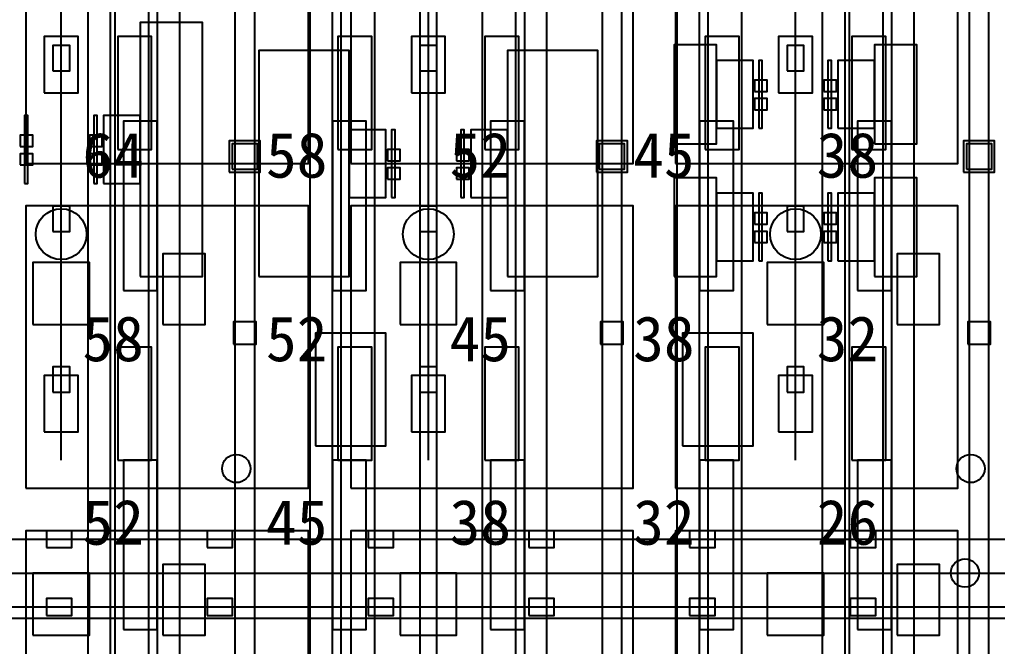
# Model space of a CAD drawing. Header units: metres. Extents: x -1640 to 1560, y -268 to 2338.
# Drawn here: x -61.23 to -26.6, y 963.4 to 985.6 of the extents above; entities that cross this region are included whole.
import ezdxf

# ---------------------------------------------------------------- set-up
doc = ezdxf.new("R2010")
doc.units = ezdxf.units.M
for name, color, linetype in [('1F_CHL', 4, 'Continuous'), ('1F_EHS_EXTINGUISHER_HYDRANT_CABINET_CONCEPT', 1, 'Continuous'), ('1F_PUMP', 2, 'Continuous'), ('1F_SCR', 3, 'Continuous'), ('1F_STRUCT_COLUMN', 8, 'Continuous'), ('2F_CSF_LATERAL_RACK_CONCEPT', 9, 'Continuous'), ('2F_RFG', 5, 'Continuous'), ('2F_STRUCT_COLUMN', 8, 'Continuous'), ('2F_VMB', 6, 'Continuous'), ('3F_CLEANROOM_OVERHEAD_PIPE_DUCT_CONCEPT', 9, 'Continuous'), ('3F_EHS_EGRESS_DIST_M', 2, 'Continuous'), ('3F_EHS_EXTINGUISHER_HYDRANT_CABINET_CONCEPT', 1, 'Continuous'), ('3F_EHS_GAS_DETECTOR', 6, 'Continuous'), ('3F_FOUP', 5, 'Continuous'), ('3F_IMP', 1, 'Continuous'), ('3F_METRO', 2, 'Continuous'), ('3F_OHT', 9, 'Continuous'), ('3F_OHTV', 1, 'Continuous'), ('3F_STK', 3, 'Continuous'), ('3F_STRUCT_COLUMN', 8, 'Continuous'), ('3F_TBAR', 6, 'Continuous'), ('3F_WET', 6, 'Continuous'), ('4F_FFU', 1, 'Continuous'), ('4F_STRUCT_PLENUM_TRUSS_CONCEPT', 9, 'Continuous'), ('5F_CHL', 4, 'Continuous'), ('5F_EHS_EXTINGUISHER_HYDRANT_CABINET_CONCEPT', 1, 'Continuous'), ('5F_PUMP', 2, 'Continuous'), ('5F_SCR', 3, 'Continuous'), ('5F_STRUCT_COLUMN', 8, 'Continuous'), ('6F_CSF_LATERAL_RACK_CONCEPT', 9, 'Continuous'), ('6F_RFG', 5, 'Continuous'), ('6F_STRUCT_COLUMN', 8, 'Continuous'), ('6F_VMB', 6, 'Continuous'), ('7F_CLEANROOM_OVERHEAD_PIPE_DUCT_CONCEPT', 9, 'Continuous'), ('7F_EHS_EGRESS_DIST_M', 2, 'Continuous'), ('7F_EHS_EXTINGUISHER_HYDRANT_CABINET_CONCEPT', 1, 'Continuous'), ('7F_EHS_GAS_DETECTOR', 6, 'Continuous'), ('7F_FOUP', 5, 'Continuous'), ('7F_IMP', 1, 'Continuous'), ('7F_METRO', 2, 'Continuous'), ('7F_OHT', 9, 'Continuous'), ('7F_OHTV', 1, 'Continuous'), ('7F_STK', 3, 'Continuous'), ('7F_STRUCT_COLUMN', 8, 'Continuous'), ('7F_TBAR', 6, 'Continuous'), ('7F_WET', 6, 'Continuous'), ('8F_FFU', 1, 'Continuous'), ('8F_STRUCT_PLENUM_TRUSS_CONCEPT', 9, 'Continuous'), ('EHS_TREATED_EXHAUST', 30, 'Continuous'), ('UTIL_GAS.BULK_CONCEPT', 2, 'Continuous'), ('UTIL_PCW.R_CONCEPT', 1, 'Continuous'), ('UTIL_PCW.S_CONCEPT', 6, 'Continuous')]:
    doc.layers.add(name, color=color, linetype=linetype)

msp = doc.modelspace()

# ---------------------------------------------------------------- linework, layer by layer
at = {"layer": '1F_CHL'}
for points in [[(-56.15, 974.8), (-54.65, 974.8), (-54.65, 977.3), (-56.15, 977.3)], [(-30.15, 974.8), (-28.65, 974.8), (-28.65, 977.3), (-30.15, 977.3)], [(-56.15, 963.8), (-54.65, 963.8), (-54.65, 966.3), (-56.15, 966.3)], [(-30.15, 963.8), (-28.65, 963.8), (-28.65, 966.3), (-30.15, 966.3)]]:
    msp.add_lwpolyline(points, close=True, dxfattribs=at)
at = {"layer": '1F_EHS_EXTINGUISHER_HYDRANT_CABINET_CONCEPT'}
msp.add_circle((-27.75, 966), 0.5, dxfattribs=at)
at = {"layer": '1F_PUMP'}
for points in [[(-57.75, 981), (-56.55, 981), (-56.55, 985), (-57.75, 985)], [(-49.95, 981), (-48.75, 981), (-48.75, 985), (-49.95, 985)], [(-44.75, 981), (-43.55, 981), (-43.55, 985), (-44.75, 985)], [(-36.95, 981), (-35.75, 981), (-35.75, 985), (-36.95, 985)], [(-31.75, 981), (-30.55, 981), (-30.55, 985), (-31.75, 985)], [(-57.75, 970), (-56.55, 970), (-56.55, 974), (-57.75, 974)], [(-49.95, 970), (-48.75, 970), (-48.75, 974), (-49.95, 974)], [(-44.75, 970), (-43.55, 970), (-43.55, 974), (-44.75, 974)], [(-36.95, 970), (-35.75, 970), (-35.75, 974), (-36.95, 974)], [(-31.75, 970), (-30.55, 970), (-30.55, 974), (-31.75, 974)]]:
    msp.add_lwpolyline(points, close=True, dxfattribs=at)
at = {"layer": '1F_SCR'}
for points in [[(-60.75, 974.8), (-58.75, 974.8), (-58.75, 977), (-60.75, 977)], [(-47.75, 974.8), (-45.75, 974.8), (-45.75, 977), (-47.75, 977)], [(-34.75, 974.8), (-32.75, 974.8), (-32.75, 977), (-34.75, 977)], [(-60.75, 963.8), (-58.75, 963.8), (-58.75, 966), (-60.75, 966)], [(-47.75, 963.8), (-45.75, 963.8), (-45.75, 966), (-47.75, 966)], [(-34.75, 963.8), (-32.75, 963.8), (-32.75, 966), (-34.75, 966)]]:
    msp.add_lwpolyline(points, close=True, dxfattribs=at)
at = {"layer": '1F_STRUCT_COLUMN'}
for points in [[(-53.8, 980.2), (-52.7, 980.2), (-52.7, 981.3), (-53.8, 981.3)], [(-40.8, 980.2), (-39.7, 980.2), (-39.7, 981.3), (-40.8, 981.3)], [(-27.8, 980.2), (-26.7, 980.2), (-26.7, 981.3), (-27.8, 981.3)]]:
    msp.add_lwpolyline(points, close=True, dxfattribs=at)
at = {"layer": '2F_CSF_LATERAL_RACK_CONCEPT'}
for points in [[(-56.35, 891), (-55.55, 891), (-55.55, 1041), (-56.35, 1041)], [(-50.95, 891), (-50.15, 891), (-50.15, 1041), (-50.95, 1041)], [(-43.35, 891), (-42.55, 891), (-42.55, 1041), (-43.35, 1041)], [(-37.95, 891), (-37.15, 891), (-37.15, 1041), (-37.95, 1041)], [(-30.35, 891), (-29.55, 891), (-29.55, 1041), (-30.35, 1041)]]:
    msp.add_lwpolyline(points, close=True, dxfattribs=at)
at = {"layer": '2F_RFG'}
for points in [[(-57.55, 976), (-56.35, 976), (-56.35, 982), (-57.55, 982)], [(-50.15, 976), (-48.95, 976), (-48.95, 982), (-50.15, 982)], [(-44.55, 976), (-43.35, 976), (-43.35, 982), (-44.55, 982)], [(-37.15, 976), (-35.95, 976), (-35.95, 982), (-37.15, 982)], [(-31.55, 976), (-30.35, 976), (-30.35, 982), (-31.55, 982)], [(-57.55, 964), (-56.35, 964), (-56.35, 970), (-57.55, 970)], [(-50.15, 964), (-48.95, 964), (-48.95, 970), (-50.15, 970)], [(-44.55, 964), (-43.35, 964), (-43.35, 970), (-44.55, 970)], [(-37.15, 964), (-35.95, 964), (-35.95, 970), (-37.15, 970)], [(-31.55, 964), (-30.35, 964), (-30.35, 970), (-31.55, 970)]]:
    msp.add_lwpolyline(points, close=True, dxfattribs=at)
at = {"layer": '2F_STRUCT_COLUMN'}
for points in [[(-53.7, 980.3), (-52.8, 980.3), (-52.8, 981.2), (-53.7, 981.2)], [(-40.7, 980.3), (-39.8, 980.3), (-39.8, 981.2), (-40.7, 981.2)], [(-27.7, 980.3), (-26.8, 980.3), (-26.8, 981.2), (-27.7, 981.2)]]:
    msp.add_lwpolyline(points, close=True, dxfattribs=at)
at = {"layer": '2F_VMB'}
for points in [[(-60.35, 983), (-59.15, 983), (-59.15, 985), (-60.35, 985)], [(-47.35, 983), (-46.15, 983), (-46.15, 985), (-47.35, 985)], [(-34.35, 983), (-33.15, 983), (-33.15, 985), (-34.35, 985)], [(-60.35, 971), (-59.15, 971), (-59.15, 973), (-60.35, 973)], [(-47.35, 971), (-46.15, 971), (-46.15, 973), (-47.35, 973)], [(-34.35, 971), (-33.15, 971), (-33.15, 973), (-34.35, 973)]]:
    msp.add_lwpolyline(points, close=True, dxfattribs=at)
at = {"layer": '3F_CLEANROOM_OVERHEAD_PIPE_DUCT_CONCEPT'}
for points in [[(-57.85, 890), (-56.65, 890), (-56.65, 1042), (-57.85, 1042)], [(-49.85, 890), (-48.65, 890), (-48.65, 1042), (-49.85, 1042)], [(-44.85, 890), (-43.65, 890), (-43.65, 1042), (-44.85, 1042)], [(-36.85, 890), (-35.65, 890), (-35.65, 1042), (-36.85, 1042)], [(-31.85, 890), (-30.65, 890), (-30.65, 1042), (-31.85, 1042)]]:
    msp.add_lwpolyline(points, close=True, dxfattribs=at)
at = {"layer": '3F_EHS_EXTINGUISHER_HYDRANT_CABINET_CONCEPT'}
for centre in [(-53.55, 969.7), (-27.55, 969.7)]:
    msp.add_circle(centre, 0.5, dxfattribs=at)
at = {"layer": '3F_EHS_GAS_DETECTOR'}
for centre in [(-59.75, 978), (-46.75, 978), (-33.75, 978)]:
    msp.add_circle(centre, 0.9, dxfattribs=at)
at = {"layer": '3F_FOUP'}
for points in [[(-35.2, 983.05), (-34.75, 983.05), (-34.75, 983.45), (-35.2, 983.45)], [(-32.75, 983.05), (-32.3, 983.05), (-32.3, 983.45), (-32.75, 983.45)], [(-35.2, 982.4), (-34.75, 982.4), (-34.75, 982.8), (-35.2, 982.8)], [(-32.75, 982.4), (-32.3, 982.4), (-32.3, 982.8), (-32.75, 982.8)], [(-61.2, 981.1), (-60.75, 981.1), (-60.75, 981.5), (-61.2, 981.5)], [(-58.75, 981.1), (-58.3, 981.1), (-58.3, 981.5), (-58.75, 981.5)], [(-48.2, 980.6), (-47.75, 980.6), (-47.75, 981), (-48.2, 981)], [(-45.75, 980.6), (-45.3, 980.6), (-45.3, 981), (-45.75, 981)], [(-61.2, 980.45), (-60.75, 980.45), (-60.75, 980.85), (-61.2, 980.85)], [(-58.75, 980.45), (-58.3, 980.45), (-58.3, 980.85), (-58.75, 980.85)], [(-48.2, 979.95), (-47.75, 979.95), (-47.75, 980.35), (-48.2, 980.35)], [(-45.75, 979.95), (-45.3, 979.95), (-45.3, 980.35), (-45.75, 980.35)], [(-35.2, 978.35), (-34.75, 978.35), (-34.75, 978.75), (-35.2, 978.75)], [(-32.75, 978.35), (-32.3, 978.35), (-32.3, 978.75), (-32.75, 978.75)], [(-35.2, 977.7), (-34.75, 977.7), (-34.75, 978.1), (-35.2, 978.1)], [(-32.75, 977.7), (-32.3, 977.7), (-32.3, 978.1), (-32.75, 978.1)]]:
    msp.add_lwpolyline(points, close=True, dxfattribs=at)
at = {"layer": '3F_IMP'}
for points in [[(-52.75, 976.5), (-49.55, 976.5), (-49.55, 984.5), (-52.75, 984.5)], [(-43.95, 976.5), (-40.75, 976.5), (-40.75, 984.5), (-43.95, 984.5)], [(-49.55, 979.3), (-48.25, 979.3), (-48.25, 981.7), (-49.55, 981.7)], [(-45.25, 979.3), (-43.95, 979.3), (-43.95, 981.7), (-45.25, 981.7)]]:
    msp.add_lwpolyline(points, close=True, dxfattribs=at)
at = {"layer": '3F_METRO'}
for points in [[(-38.05, 981.2), (-36.55, 981.2), (-36.55, 984.7), (-38.05, 984.7)], [(-30.95, 981.2), (-29.45, 981.2), (-29.45, 984.7), (-30.95, 984.7)], [(-36.55, 981.75), (-35.25, 981.75), (-35.25, 984.15), (-36.55, 984.15)], [(-32.25, 981.75), (-30.95, 981.75), (-30.95, 984.15), (-32.25, 984.15)], [(-38.05, 976.5), (-36.55, 976.5), (-36.55, 980), (-38.05, 980)], [(-30.95, 976.5), (-29.45, 976.5), (-29.45, 980), (-30.95, 980)], [(-36.55, 977.05), (-35.25, 977.05), (-35.25, 979.45), (-36.55, 979.45)], [(-32.25, 977.05), (-30.95, 977.05), (-30.95, 979.45), (-32.25, 979.45)]]:
    msp.add_lwpolyline(points, close=True, dxfattribs=at)
at = {"layer": '3F_OHT'}
for p, q in [((-59.75, 970), (-59.75, 1042)), ((-46.75, 970), (-46.75, 1042)), ((-33.75, 970), (-33.75, 1042)), ((-279, 967.2), (-9.5, 967.2)), ((-279, 964.8), (-9.5, 964.8))]:
    msp.add_line(p, q, dxfattribs=at)
at = {"layer": '3F_OHTV'}
for points in [[(-60.05, 983.78), (-59.45, 983.78), (-59.45, 984.68), (-60.05, 984.68)], [(-47.05, 983.78), (-46.45, 983.78), (-46.45, 984.68), (-47.05, 984.68)], [(-34.05, 983.78), (-33.45, 983.78), (-33.45, 984.68), (-34.05, 984.68)], [(-60.05, 978.09), (-59.45, 978.09), (-59.45, 978.99), (-60.05, 978.99)], [(-47.05, 978.09), (-46.45, 978.09), (-46.45, 978.99), (-47.05, 978.99)], [(-34.05, 978.09), (-33.45, 978.09), (-33.45, 978.99), (-34.05, 978.99)], [(-60.05, 972.4), (-59.45, 972.4), (-59.45, 973.3), (-60.05, 973.3)], [(-47.05, 972.4), (-46.45, 972.4), (-46.45, 973.3), (-47.05, 973.3)], [(-34.05, 972.4), (-33.45, 972.4), (-33.45, 973.3), (-34.05, 973.3)], [(-60.27, 966.9), (-59.37, 966.9), (-59.37, 967.5), (-60.27, 967.5)], [(-54.58, 966.9), (-53.68, 966.9), (-53.68, 967.5), (-54.58, 967.5)], [(-48.88, 966.9), (-47.98, 966.9), (-47.98, 967.5), (-48.88, 967.5)], [(-43.19, 966.9), (-42.29, 966.9), (-42.29, 967.5), (-43.19, 967.5)], [(-37.5, 966.9), (-36.6, 966.9), (-36.6, 967.5), (-37.5, 967.5)], [(-31.81, 966.9), (-30.91, 966.9), (-30.91, 967.5), (-31.81, 967.5)], [(-60.27, 964.5), (-59.37, 964.5), (-59.37, 965.1), (-60.27, 965.1)], [(-54.58, 964.5), (-53.68, 964.5), (-53.68, 965.1), (-54.58, 965.1)], [(-48.88, 964.5), (-47.98, 964.5), (-47.98, 965.1), (-48.88, 965.1)], [(-43.19, 964.5), (-42.29, 964.5), (-42.29, 965.1), (-43.19, 965.1)], [(-37.5, 964.5), (-36.6, 964.5), (-36.6, 965.1), (-37.5, 965.1)], [(-31.81, 964.5), (-30.91, 964.5), (-30.91, 965.1), (-31.81, 965.1)]]:
    msp.add_lwpolyline(points, close=True, dxfattribs=at)
at = {"layer": '3F_STK'}
for points in [[(-50.75, 970.5), (-48.25, 970.5), (-48.25, 974.5), (-50.75, 974.5)], [(-37.75, 970.5), (-35.25, 970.5), (-35.25, 974.5), (-37.75, 974.5)]]:
    msp.add_lwpolyline(points, close=True, dxfattribs=at)
at = {"layer": '3F_STRUCT_COLUMN'}
for points in [[(-53.65, 974.1), (-52.85, 974.1), (-52.85, 974.9), (-53.65, 974.9)], [(-40.65, 974.1), (-39.85, 974.1), (-39.85, 974.9), (-40.65, 974.9)], [(-27.65, 974.1), (-26.85, 974.1), (-26.85, 974.9), (-27.65, 974.9)]]:
    msp.add_lwpolyline(points, close=True, dxfattribs=at)
at = {"layer": '3F_TBAR'}
for points in [[(-35.05, 981.75), (-34.93, 981.75), (-34.93, 984.15), (-35.05, 984.15)], [(-32.6, 981.75), (-32.48, 981.75), (-32.48, 984.15), (-32.6, 984.15)], [(-61.05, 979.8), (-60.93, 979.8), (-60.93, 982.2), (-61.05, 982.2)], [(-58.6, 979.8), (-58.48, 979.8), (-58.48, 982.2), (-58.6, 982.2)], [(-48.05, 979.3), (-47.93, 979.3), (-47.93, 981.7), (-48.05, 981.7)], [(-45.6, 979.3), (-45.48, 979.3), (-45.48, 981.7), (-45.6, 981.7)], [(-35.05, 977.05), (-34.93, 977.05), (-34.93, 979.45), (-35.05, 979.45)], [(-32.6, 977.05), (-32.48, 977.05), (-32.48, 979.45), (-32.6, 979.45)]]:
    msp.add_lwpolyline(points, close=True, dxfattribs=at)
at = {"layer": '3F_WET'}
for points in [[(-56.95, 976.5), (-54.75, 976.5), (-54.75, 985.5), (-56.95, 985.5)], [(-58.25, 979.8), (-56.95, 979.8), (-56.95, 982.2), (-58.25, 982.2)]]:
    msp.add_lwpolyline(points, close=True, dxfattribs=at)
at = {"layer": '4F_FFU'}
for points in [[(-61, 980.5), (-51, 980.5), (-51, 990.5), (-61, 990.5)], [(-49.5, 980.5), (-39.5, 980.5), (-39.5, 990.5), (-49.5, 990.5)], [(-38, 980.5), (-28, 980.5), (-28, 990.5), (-38, 990.5)], [(-61, 969), (-51, 969), (-51, 979), (-61, 979)], [(-49.5, 969), (-39.5, 969), (-39.5, 979), (-49.5, 979)], [(-38, 969), (-28, 969), (-28, 979), (-38, 979)], [(-61, 957.5), (-51, 957.5), (-51, 967.5), (-61, 967.5)], [(-49.5, 957.5), (-39.5, 957.5), (-39.5, 967.5), (-49.5, 967.5)], [(-38, 957.5), (-28, 957.5), (-28, 967.5), (-38, 967.5)]]:
    msp.add_lwpolyline(points, close=True, dxfattribs=at)
at = {"layer": '4F_STRUCT_PLENUM_TRUSS_CONCEPT'}
for points in [[(-53.6, 887), (-52.9, 887), (-52.9, 1045), (-53.6, 1045)], [(-40.6, 887), (-39.9, 887), (-39.9, 1045), (-40.6, 1045)], [(-27.6, 887), (-26.9, 887), (-26.9, 1045), (-27.6, 1045)]]:
    msp.add_lwpolyline(points, close=True, dxfattribs=at)
at = {"layer": '5F_CHL'}
for points in [[(-56.15, 974.8), (-54.65, 974.8), (-54.65, 977.3), (-56.15, 977.3)], [(-30.15, 974.8), (-28.65, 974.8), (-28.65, 977.3), (-30.15, 977.3)], [(-56.15, 963.8), (-54.65, 963.8), (-54.65, 966.3), (-56.15, 966.3)], [(-30.15, 963.8), (-28.65, 963.8), (-28.65, 966.3), (-30.15, 966.3)]]:
    msp.add_lwpolyline(points, close=True, dxfattribs=at)
at = {"layer": '5F_EHS_EXTINGUISHER_HYDRANT_CABINET_CONCEPT'}
msp.add_circle((-27.75, 966), 0.5, dxfattribs=at)
at = {"layer": '5F_PUMP'}
for points in [[(-57.75, 981), (-56.55, 981), (-56.55, 985), (-57.75, 985)], [(-49.95, 981), (-48.75, 981), (-48.75, 985), (-49.95, 985)], [(-44.75, 981), (-43.55, 981), (-43.55, 985), (-44.75, 985)], [(-36.95, 981), (-35.75, 981), (-35.75, 985), (-36.95, 985)], [(-31.75, 981), (-30.55, 981), (-30.55, 985), (-31.75, 985)], [(-57.75, 970), (-56.55, 970), (-56.55, 974), (-57.75, 974)], [(-49.95, 970), (-48.75, 970), (-48.75, 974), (-49.95, 974)], [(-44.75, 970), (-43.55, 970), (-43.55, 974), (-44.75, 974)], [(-36.95, 970), (-35.75, 970), (-35.75, 974), (-36.95, 974)], [(-31.75, 970), (-30.55, 970), (-30.55, 974), (-31.75, 974)]]:
    msp.add_lwpolyline(points, close=True, dxfattribs=at)
at = {"layer": '5F_SCR'}
for points in [[(-60.75, 974.8), (-58.75, 974.8), (-58.75, 977), (-60.75, 977)], [(-47.75, 974.8), (-45.75, 974.8), (-45.75, 977), (-47.75, 977)], [(-34.75, 974.8), (-32.75, 974.8), (-32.75, 977), (-34.75, 977)], [(-60.75, 963.8), (-58.75, 963.8), (-58.75, 966), (-60.75, 966)], [(-47.75, 963.8), (-45.75, 963.8), (-45.75, 966), (-47.75, 966)], [(-34.75, 963.8), (-32.75, 963.8), (-32.75, 966), (-34.75, 966)]]:
    msp.add_lwpolyline(points, close=True, dxfattribs=at)
at = {"layer": '5F_STRUCT_COLUMN'}
for points in [[(-53.8, 980.2), (-52.7, 980.2), (-52.7, 981.3), (-53.8, 981.3)], [(-40.8, 980.2), (-39.7, 980.2), (-39.7, 981.3), (-40.8, 981.3)], [(-27.8, 980.2), (-26.7, 980.2), (-26.7, 981.3), (-27.8, 981.3)]]:
    msp.add_lwpolyline(points, close=True, dxfattribs=at)
at = {"layer": '6F_CSF_LATERAL_RACK_CONCEPT'}
for points in [[(-56.35, 891), (-55.55, 891), (-55.55, 1041), (-56.35, 1041)], [(-50.95, 891), (-50.15, 891), (-50.15, 1041), (-50.95, 1041)], [(-43.35, 891), (-42.55, 891), (-42.55, 1041), (-43.35, 1041)], [(-37.95, 891), (-37.15, 891), (-37.15, 1041), (-37.95, 1041)], [(-30.35, 891), (-29.55, 891), (-29.55, 1041), (-30.35, 1041)]]:
    msp.add_lwpolyline(points, close=True, dxfattribs=at)
at = {"layer": '6F_RFG'}
for points in [[(-57.55, 976), (-56.35, 976), (-56.35, 982), (-57.55, 982)], [(-50.15, 976), (-48.95, 976), (-48.95, 982), (-50.15, 982)], [(-44.55, 976), (-43.35, 976), (-43.35, 982), (-44.55, 982)], [(-37.15, 976), (-35.95, 976), (-35.95, 982), (-37.15, 982)], [(-31.55, 976), (-30.35, 976), (-30.35, 982), (-31.55, 982)], [(-57.55, 964), (-56.35, 964), (-56.35, 970), (-57.55, 970)], [(-50.15, 964), (-48.95, 964), (-48.95, 970), (-50.15, 970)], [(-44.55, 964), (-43.35, 964), (-43.35, 970), (-44.55, 970)], [(-37.15, 964), (-35.95, 964), (-35.95, 970), (-37.15, 970)], [(-31.55, 964), (-30.35, 964), (-30.35, 970), (-31.55, 970)]]:
    msp.add_lwpolyline(points, close=True, dxfattribs=at)
at = {"layer": '6F_STRUCT_COLUMN'}
for points in [[(-53.7, 980.3), (-52.8, 980.3), (-52.8, 981.2), (-53.7, 981.2)], [(-40.7, 980.3), (-39.8, 980.3), (-39.8, 981.2), (-40.7, 981.2)], [(-27.7, 980.3), (-26.8, 980.3), (-26.8, 981.2), (-27.7, 981.2)]]:
    msp.add_lwpolyline(points, close=True, dxfattribs=at)
at = {"layer": '6F_VMB'}
for points in [[(-60.35, 983), (-59.15, 983), (-59.15, 985), (-60.35, 985)], [(-47.35, 983), (-46.15, 983), (-46.15, 985), (-47.35, 985)], [(-34.35, 983), (-33.15, 983), (-33.15, 985), (-34.35, 985)], [(-60.35, 971), (-59.15, 971), (-59.15, 973), (-60.35, 973)], [(-47.35, 971), (-46.15, 971), (-46.15, 973), (-47.35, 973)], [(-34.35, 971), (-33.15, 971), (-33.15, 973), (-34.35, 973)]]:
    msp.add_lwpolyline(points, close=True, dxfattribs=at)
at = {"layer": '7F_CLEANROOM_OVERHEAD_PIPE_DUCT_CONCEPT'}
for points in [[(-57.85, 890), (-56.65, 890), (-56.65, 1042), (-57.85, 1042)], [(-49.85, 890), (-48.65, 890), (-48.65, 1042), (-49.85, 1042)], [(-44.85, 890), (-43.65, 890), (-43.65, 1042), (-44.85, 1042)], [(-36.85, 890), (-35.65, 890), (-35.65, 1042), (-36.85, 1042)], [(-31.85, 890), (-30.65, 890), (-30.65, 1042), (-31.85, 1042)]]:
    msp.add_lwpolyline(points, close=True, dxfattribs=at)
at = {"layer": '7F_EHS_EXTINGUISHER_HYDRANT_CABINET_CONCEPT'}
for centre in [(-53.55, 969.7), (-27.55, 969.7)]:
    msp.add_circle(centre, 0.5, dxfattribs=at)
at = {"layer": '7F_EHS_GAS_DETECTOR'}
for centre in [(-59.75, 978), (-46.75, 978), (-33.75, 978)]:
    msp.add_circle(centre, 0.9, dxfattribs=at)
at = {"layer": '7F_FOUP'}
for points in [[(-35.2, 983.05), (-34.75, 983.05), (-34.75, 983.45), (-35.2, 983.45)], [(-32.75, 983.05), (-32.3, 983.05), (-32.3, 983.45), (-32.75, 983.45)], [(-35.2, 982.4), (-34.75, 982.4), (-34.75, 982.8), (-35.2, 982.8)], [(-32.75, 982.4), (-32.3, 982.4), (-32.3, 982.8), (-32.75, 982.8)], [(-61.2, 981.1), (-60.75, 981.1), (-60.75, 981.5), (-61.2, 981.5)], [(-58.75, 981.1), (-58.3, 981.1), (-58.3, 981.5), (-58.75, 981.5)], [(-48.2, 980.6), (-47.75, 980.6), (-47.75, 981), (-48.2, 981)], [(-45.75, 980.6), (-45.3, 980.6), (-45.3, 981), (-45.75, 981)], [(-61.2, 980.45), (-60.75, 980.45), (-60.75, 980.85), (-61.2, 980.85)], [(-58.75, 980.45), (-58.3, 980.45), (-58.3, 980.85), (-58.75, 980.85)], [(-48.2, 979.95), (-47.75, 979.95), (-47.75, 980.35), (-48.2, 980.35)], [(-45.75, 979.95), (-45.3, 979.95), (-45.3, 980.35), (-45.75, 980.35)], [(-35.2, 978.35), (-34.75, 978.35), (-34.75, 978.75), (-35.2, 978.75)], [(-32.75, 978.35), (-32.3, 978.35), (-32.3, 978.75), (-32.75, 978.75)], [(-35.2, 977.7), (-34.75, 977.7), (-34.75, 978.1), (-35.2, 978.1)], [(-32.75, 977.7), (-32.3, 977.7), (-32.3, 978.1), (-32.75, 978.1)]]:
    msp.add_lwpolyline(points, close=True, dxfattribs=at)
at = {"layer": '7F_IMP'}
for points in [[(-52.75, 976.5), (-49.55, 976.5), (-49.55, 984.5), (-52.75, 984.5)], [(-43.95, 976.5), (-40.75, 976.5), (-40.75, 984.5), (-43.95, 984.5)], [(-49.55, 979.3), (-48.25, 979.3), (-48.25, 981.7), (-49.55, 981.7)], [(-45.25, 979.3), (-43.95, 979.3), (-43.95, 981.7), (-45.25, 981.7)]]:
    msp.add_lwpolyline(points, close=True, dxfattribs=at)
at = {"layer": '7F_METRO'}
for points in [[(-38.05, 981.2), (-36.55, 981.2), (-36.55, 984.7), (-38.05, 984.7)], [(-30.95, 981.2), (-29.45, 981.2), (-29.45, 984.7), (-30.95, 984.7)], [(-36.55, 981.75), (-35.25, 981.75), (-35.25, 984.15), (-36.55, 984.15)], [(-32.25, 981.75), (-30.95, 981.75), (-30.95, 984.15), (-32.25, 984.15)], [(-38.05, 976.5), (-36.55, 976.5), (-36.55, 980), (-38.05, 980)], [(-30.95, 976.5), (-29.45, 976.5), (-29.45, 980), (-30.95, 980)], [(-36.55, 977.05), (-35.25, 977.05), (-35.25, 979.45), (-36.55, 979.45)], [(-32.25, 977.05), (-30.95, 977.05), (-30.95, 979.45), (-32.25, 979.45)]]:
    msp.add_lwpolyline(points, close=True, dxfattribs=at)
at = {"layer": '7F_OHT'}
for p, q in [((-59.75, 970), (-59.75, 1042)), ((-46.75, 970), (-46.75, 1042)), ((-33.75, 970), (-33.75, 1042)), ((-279, 967.2), (-9.5, 967.2)), ((-279, 964.8), (-9.5, 964.8))]:
    msp.add_line(p, q, dxfattribs=at)
at = {"layer": '7F_OHTV'}
for points in [[(-60.05, 983.78), (-59.45, 983.78), (-59.45, 984.68), (-60.05, 984.68)], [(-47.05, 983.78), (-46.45, 983.78), (-46.45, 984.68), (-47.05, 984.68)], [(-34.05, 983.78), (-33.45, 983.78), (-33.45, 984.68), (-34.05, 984.68)], [(-60.05, 978.09), (-59.45, 978.09), (-59.45, 978.99), (-60.05, 978.99)], [(-47.05, 978.09), (-46.45, 978.09), (-46.45, 978.99), (-47.05, 978.99)], [(-34.05, 978.09), (-33.45, 978.09), (-33.45, 978.99), (-34.05, 978.99)], [(-60.05, 972.4), (-59.45, 972.4), (-59.45, 973.3), (-60.05, 973.3)], [(-47.05, 972.4), (-46.45, 972.4), (-46.45, 973.3), (-47.05, 973.3)], [(-34.05, 972.4), (-33.45, 972.4), (-33.45, 973.3), (-34.05, 973.3)], [(-60.27, 966.9), (-59.37, 966.9), (-59.37, 967.5), (-60.27, 967.5)], [(-54.58, 966.9), (-53.68, 966.9), (-53.68, 967.5), (-54.58, 967.5)], [(-48.88, 966.9), (-47.98, 966.9), (-47.98, 967.5), (-48.88, 967.5)], [(-43.19, 966.9), (-42.29, 966.9), (-42.29, 967.5), (-43.19, 967.5)], [(-37.5, 966.9), (-36.6, 966.9), (-36.6, 967.5), (-37.5, 967.5)], [(-31.81, 966.9), (-30.91, 966.9), (-30.91, 967.5), (-31.81, 967.5)], [(-60.27, 964.5), (-59.37, 964.5), (-59.37, 965.1), (-60.27, 965.1)], [(-54.58, 964.5), (-53.68, 964.5), (-53.68, 965.1), (-54.58, 965.1)], [(-48.88, 964.5), (-47.98, 964.5), (-47.98, 965.1), (-48.88, 965.1)], [(-43.19, 964.5), (-42.29, 964.5), (-42.29, 965.1), (-43.19, 965.1)], [(-37.5, 964.5), (-36.6, 964.5), (-36.6, 965.1), (-37.5, 965.1)], [(-31.81, 964.5), (-30.91, 964.5), (-30.91, 965.1), (-31.81, 965.1)]]:
    msp.add_lwpolyline(points, close=True, dxfattribs=at)
at = {"layer": '7F_STK'}
for points in [[(-50.75, 970.5), (-48.25, 970.5), (-48.25, 974.5), (-50.75, 974.5)], [(-37.75, 970.5), (-35.25, 970.5), (-35.25, 974.5), (-37.75, 974.5)]]:
    msp.add_lwpolyline(points, close=True, dxfattribs=at)
at = {"layer": '7F_STRUCT_COLUMN'}
for points in [[(-53.65, 974.1), (-52.85, 974.1), (-52.85, 974.9), (-53.65, 974.9)], [(-40.65, 974.1), (-39.85, 974.1), (-39.85, 974.9), (-40.65, 974.9)], [(-27.65, 974.1), (-26.85, 974.1), (-26.85, 974.9), (-27.65, 974.9)]]:
    msp.add_lwpolyline(points, close=True, dxfattribs=at)
at = {"layer": '7F_TBAR'}
for points in [[(-35.05, 981.75), (-34.93, 981.75), (-34.93, 984.15), (-35.05, 984.15)], [(-32.6, 981.75), (-32.48, 981.75), (-32.48, 984.15), (-32.6, 984.15)], [(-61.05, 979.8), (-60.93, 979.8), (-60.93, 982.2), (-61.05, 982.2)], [(-58.6, 979.8), (-58.48, 979.8), (-58.48, 982.2), (-58.6, 982.2)], [(-48.05, 979.3), (-47.93, 979.3), (-47.93, 981.7), (-48.05, 981.7)], [(-45.6, 979.3), (-45.48, 979.3), (-45.48, 981.7), (-45.6, 981.7)], [(-35.05, 977.05), (-34.93, 977.05), (-34.93, 979.45), (-35.05, 979.45)], [(-32.6, 977.05), (-32.48, 977.05), (-32.48, 979.45), (-32.6, 979.45)]]:
    msp.add_lwpolyline(points, close=True, dxfattribs=at)
at = {"layer": '7F_WET'}
for points in [[(-56.95, 976.5), (-54.75, 976.5), (-54.75, 985.5), (-56.95, 985.5)], [(-58.25, 979.8), (-56.95, 979.8), (-56.95, 982.2), (-58.25, 982.2)]]:
    msp.add_lwpolyline(points, close=True, dxfattribs=at)
at = {"layer": '8F_FFU'}
for points in [[(-61, 980.5), (-51, 980.5), (-51, 990.5), (-61, 990.5)], [(-49.5, 980.5), (-39.5, 980.5), (-39.5, 990.5), (-49.5, 990.5)], [(-38, 980.5), (-28, 980.5), (-28, 990.5), (-38, 990.5)], [(-61, 969), (-51, 969), (-51, 979), (-61, 979)], [(-49.5, 969), (-39.5, 969), (-39.5, 979), (-49.5, 979)], [(-38, 969), (-28, 969), (-28, 979), (-38, 979)], [(-61, 957.5), (-51, 957.5), (-51, 967.5), (-61, 967.5)], [(-49.5, 957.5), (-39.5, 957.5), (-39.5, 967.5), (-49.5, 967.5)], [(-38, 957.5), (-28, 957.5), (-28, 967.5), (-38, 967.5)]]:
    msp.add_lwpolyline(points, close=True, dxfattribs=at)
at = {"layer": '8F_STRUCT_PLENUM_TRUSS_CONCEPT'}
for points in [[(-53.6, 887), (-52.9, 887), (-52.9, 1045), (-53.6, 1045)], [(-40.6, 887), (-39.9, 887), (-39.9, 1045), (-40.6, 1045)], [(-27.6, 887), (-26.9, 887), (-26.9, 1045), (-27.6, 1045)]]:
    msp.add_lwpolyline(points, close=True, dxfattribs=at)
at = {"layer": 'EHS_TREATED_EXHAUST'}
msp.add_lwpolyline([(-47.05, 891), (-46.45, 891), (-46.45, 1053), (-47.05, 1053)], close=True, dxfattribs=at)
msp.add_lwpolyline([(-47.05, 891), (-46.45, 891), (-46.45, 1053), (-47.05, 1053)], close=True, dxfattribs=at)
at = {"layer": 'UTIL_GAS.BULK_CONCEPT'}
msp.add_line((-277.35, 966), (286.35, 966), dxfattribs=at)
msp.add_line((-277.35, 966), (286.35, 966), dxfattribs=at)
at = {"layer": 'UTIL_PCW.R_CONCEPT'}
for p, q in [((-58.005, 892.77), (-58.005, 1039.22)), ((-58.005, 892.77), (-58.005, 1039.22)), ((-31.995, 892.77), (-31.995, 1039.22)), ((-31.995, 892.77), (-31.995, 1039.22)), ((-277.4, 964.4), (286.4, 964.4)), ((-277.4, 964.4), (286.4, 964.4))]:
    msp.add_line(p, q, dxfattribs=at)
at = {"layer": 'UTIL_PCW.S_CONCEPT'}
for p, q in [((-58.795, 892.77), (-58.795, 1039.22)), ((-58.795, 892.77), (-58.795, 1039.22)), ((-32.795, 892.77), (-32.795, 1039.22)), ((-32.795, 892.77), (-32.795, 1039.22))]:
    msp.add_line(p, q, dxfattribs=at)

# ---------------------------------------------------------------- texts
at = {"layer": '3F_EHS_EGRESS_DIST_M'}
for s, p in [('64', (-59, 980)), ('58', (-52.5, 980)), ('52', (-46, 980)), ('45', (-39.5, 980)), ('38', (-33, 980)), ('58', (-59, 973.5)), ('52', (-52.5, 973.5)), ('45', (-46, 973.5)), ('38', (-39.5, 973.5)), ('32', (-33, 973.5)), ('52', (-59, 967)), ('45', (-52.5, 967)), ('38', (-46, 967)), ('32', (-39.5, 967)), ('26', (-33, 967))]:
    msp.add_text(s, height=1.6, dxfattribs=at).set_placement(p)
at = {"layer": '7F_EHS_EGRESS_DIST_M'}
for s, p in [('64', (-59, 980)), ('58', (-52.5, 980)), ('52', (-46, 980)), ('45', (-39.5, 980)), ('38', (-33, 980)), ('58', (-59, 973.5)), ('52', (-52.5, 973.5)), ('45', (-46, 973.5)), ('38', (-39.5, 973.5)), ('32', (-33, 973.5)), ('52', (-59, 967)), ('45', (-52.5, 967)), ('38', (-46, 967)), ('32', (-39.5, 967)), ('26', (-33, 967))]:
    msp.add_text(s, height=1.6, dxfattribs=at).set_placement(p)

doc.saveas('drawing.dxf')
